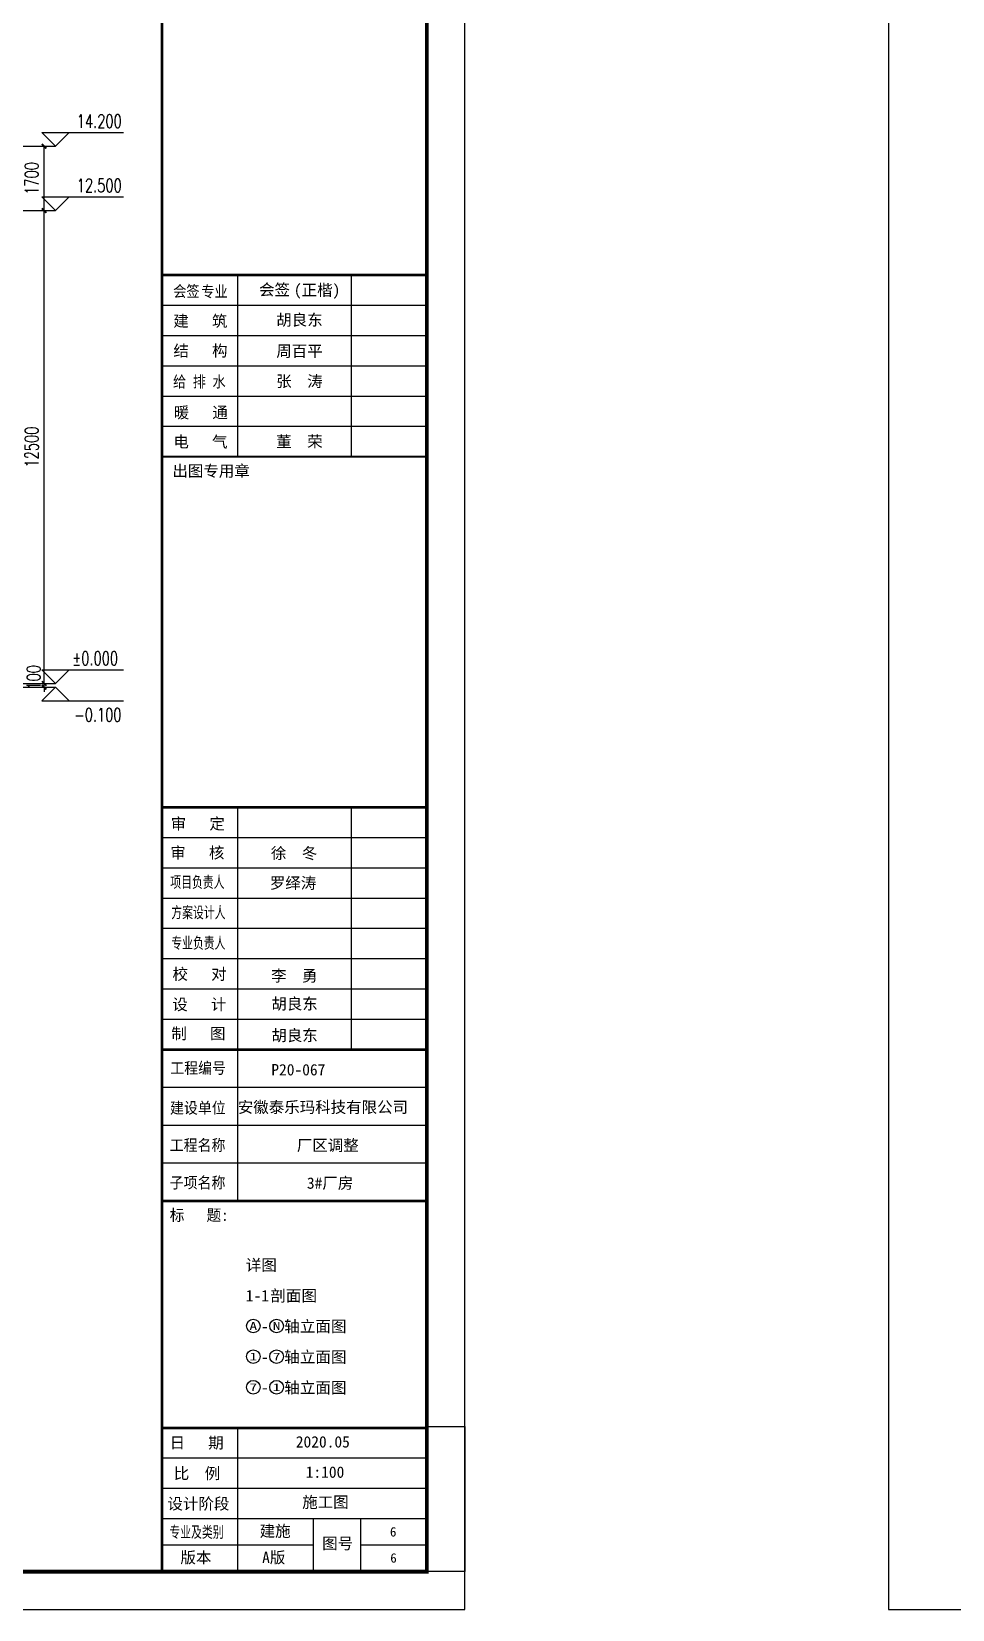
# Model space of a CAD drawing. Extents: x 683431 to 951238, y -788560 to -543702.
# Drawn here: x 777179 to 801525, y -788560 to -746851 of the extents above; entities that cross this region are included whole.
import ezdxf
from ezdxf.enums import TextEntityAlignment as Align

# ---------------------------------------------------------------- set-up
doc = ezdxf.new("R2010")
doc.units = 0
doc.header["$LTSCALE"] = 1000
doc.header["$MEASUREMENT"] = 0
for name, color, linetype in [('BZ_标准图框', 7, 'Continuous'), ('DIM_ELEV', 3, 'Continuous'), ('PUB_DIM', 3, 'Continuous'), ('PUB_TEXT', 3, 'Continuous'), ('PUB_TITLE', 4, 'Continuous'), ('RAIL', 163, 'Continuous'), ('TK(图框线)', 45, 'Continuous')]:
    doc.layers.add(name, color=color, linetype=linetype)
doc.layers.add('VHSoft_barcode', color=7, linetype='Continuous', plot=False)
doc.styles.add('-宋体', font='', dxfattribs={"width": 0.8})
doc.styles.add('_TCH_DIM', font='SIMPLEX', dxfattribs={"bigfont": 'GBCBIG'})
doc.styles.add('_TCH_DIM_T3', font='SIMPLEX', dxfattribs={"width": 0.705882, "bigfont": 'GBCBIG'})
doc.styles.add('HT', font='')
doc.styles.add('宋体', font='')
doc.styles.get('-宋体').set_extended_font_data('SimSun')
doc.styles.get('HT').set_extended_font_data('SimHei')
doc.styles.get('宋体').set_extended_font_data('SimSun')
doc.dimstyles.new('_TCH_ARCH&&120', dxfattribs={"dimtxt": 357, "dimasz": 120, "dimexe": 300, "dimexo": 360, "dimgap": 151.5, "dimtad": 1, "dimdec": 0, "dimzin": 0, "dimdsep": 46, "dimtxsty": '_TCH_DIM_T3', "dimblk": 'ARCHTICK', "dimcen": 0.09, "dimazin": 2, "dimtfac": 1, "dimtdec": 0, "dimtix": 1, "dimtmove": 2, "dimatfit": 3, "dimfxl": 0, "dimtolj": 1, "dimtzin": 0, "dimarcsym": 0})

# ---------------------------------------------------------------- blocks, each defined once
blk = doc.blocks.new('ht34rwe4')
at = {"layer": 'BZ_标准图框'}
for points, const_width in [([(684531, -617629), (741931, -617629)], 70), ([(685231, -617629), (685231, -621629)], 35), ([(685931, -617629), (685931, -624629)], 35), ([(685931, -617629), (685931, -624629)], 35), ([(686731, -617629), (686731, -624629)], 35), ([(687531, -617629), (687531, -624629)], 35), ([(688331, -617629), (688331, -624629)], 70), ([(694331, -617629), (694331, -624629)], 70), ([(695331, -617629), (695331, -624629)], 35), ([(696331, -617629), (696331, -624629)], 35), ([(697331, -617629), (697331, -624629)], 35), ([(698331, -617629), (698331, -624629)], 70), ([(699131, -617629), (699131, -624629)], 35), ([(699131, -617629), (699131, -624629)], 35), ([(699931, -617629), (699931, -624629)], 35), ([(700731, -617629), (700731, -624629)], 35), ([(701531, -617629), (701531, -624629)], 35), ([(702331, -617629), (702331, -624629)], 35), ([(703131, -617629), (703131, -624629)], 35), ([(703931, -617629), (703931, -624629)], 35), ([(704731, -617629), (704731, -624629)], 70), ([(714001, -624629), (714001, -617629)], 50), ([(714801, -624629), (714801, -617629)], 35), ([(715601, -624629), (715601, -617629)], 35), ([(716401, -624629), (716401, -617629)], 35), ([(717201, -624629), (717201, -617629)], 35), ([(718001, -624629), (718001, -617629)], 35), ([(718801, -617629), (718801, -624629)], 70), ([(684531, -619629), (685931, -619629)], 35), ([(685931, -619629), (688331, -619629)], 35), ([(694331, -619629), (704731, -619629)], 35), ([(718801, -619629), (714001, -619629)], 35), ([(684531, -621629), (685931, -621629)], 35), ([(698330, -622629), (704731, -622629)], 35), ([(718801, -622629), (714001, -622629)], 35), ([(684531, -622879), (685931, -622879)], 35), ([(685231, -622879), (685231, -624629)], 35)]:
    blk.add_lwpolyline(points, dxfattribs=dict(at, const_width=const_width))
at = {"layer": 'VHSoft_barcode'}
blk.add_lwpolyline([(684531, -624629), (688364, -624629), (688364, -625629), (684531, -625629)], close=True, dxfattribs=at)
at = {"layer": 'BZ_标准图框', "style": 'HT'}
for s, p in [('版本 ', (684754, -618112)), ('设计阶段', (686175, -617770)), ('比  例', (686977, -617938)), ('日   期', (687787, -617826)), ('制   图', (698605, -617874)), ('设   计', (699374, -617897)), ('校   对', (700176, -617903)), ('审   核', (703384, -617844)), ('审   定', (704150, -617857)), ('出图专用章', (713476, -617900)), ('电   气', (714246, -617926)), ('暖   通', (715020, -617936)), ('结   构', (716654, -617927)), ('建   筑', (717439, -617923)), ('会签', (718267, -620191)), ('(正楷)', (718258, -621112)), ('图号', (685126, -621860))]:
    blk.add_text(s, height=300, rotation=270, dxfattribs=at).set_placement(p)
for s, width, p in [('专业及类别', 0.7, (685428, -617822)), ('标   题:', 0.95, (693803, -617831)), ('子项名称', 0.9, (694662, -617830)), ('工程名称', 0.9, (695653, -617830)), ('建设单位', 0.9, (696639, -617837)), ('工程编号', 0.9, (697693, -617844)), ('专业负责人', 0.7, (700999, -617871)), ('方案设计人', 0.7, (701806, -617872)), ('项目负责人', 0.7, (702608, -617845)), ('给 排 水', 0.85, (715836, -617918)), ('会签', 0.85, (718227, -617923)), ('专业', 0.85, (718218, -618665))]:
    blk.add_text(s, height=300, rotation=270, dxfattribs=dict(at, width=width)).set_placement(p)
at = {"layer": 'TK(图框线)'}
for s, style, p in [('安徽泰乐玛科技有限公司', 'HT', (696658, -619629)), ('A版', 'HT', (684754, -620273)), ('建施', 'HT', (685454, -620207)), ('P20-067', '宋体', (697648, -620516)), ('胡良东', 'HT', (698555, -620516)), ('胡良东', 'HT', (699391, -620516)), ('李  勇', 'HT', (700131, -620509)), ('罗绎涛', 'HT', (702584, -620476)), ('徐  冬', 'HT', (703371, -620505)), ('董  荣', 'HT', (714252, -620646)), ('张  涛', 'HT', (715847, -620646)), ('周百平', 'HT', (716644, -620646)), ('胡良东', 'HT', (717469, -620646)), ('施工图', 'HT', (686218, -621333)), ('1:100', 'HT', (687011, -621425)), ('2020.05', 'HT', (687811, -621163)), ('厂区调整', 'HT', (695651, -621189))]:
    blk.add_text(s, height=300, rotation=270, dxfattribs=dict(at, style=style)).set_placement(p)
blk = doc.blocks.new('_ArchTick')
at = {"color": 0, "linetype": 'ByBlock', "const_width": 0.4}
blk.add_lwpolyline([(-0.5, -0.5), (0.5, 0.5)], dxfattribs=at)
blk = doc.blocks.new('*D103')
at = {"layer": 'Defpoints', "color": 0}
for p in [(775284, -764084), (777512, -764084), (775284, -764184)]:
    blk.add_point(p, dxfattribs=at)
at = {"layer": 'PUB_DIM', "color": 0, "lineweight": -2}
for p, q in [((775644, -764084), (777812, -764084)), ((777512, -764084), (777512, -763964)), ((777512, -764184), (777512, -764084)), ((775644, -764184), (777812, -764184)), ((777512, -764184), (777512, -764304))]:
    blk.add_line(p, q, dxfattribs=at)
at = {"layer": 'PUB_DIM', "color": 0, "lineweight": -2, "xscale": 120, "yscale": 120, "zscale": 120}
for p, rotation in [((777512, -764084), 270), ((777512, -764184), 90)]:
    blk.add_blockref('_ArchTick', p, dxfattribs=dict(at, rotation=rotation))
at = {"layer": 'PUB_DIM', "color": 0, "insert": (777233, -763921), "char_height": 357, "attachment_point": 5, "rotation": 90, "style": '_TCH_DIM_T3'}
blk.add_mtext('\\A1;100', dxfattribs=at)
blk = doc.blocks.new('*D104')
at = {"layer": 'Defpoints', "color": 0}
for p in [(775284, -751584), (777512, -751584), (775284, -764084)]:
    blk.add_point(p, dxfattribs=at)
at = {"layer": 'PUB_DIM', "color": 0, "lineweight": -2}
for p, q in [((775644, -751584), (777812, -751584)), ((777512, -764084), (777512, -751584)), ((775644, -764084), (777812, -764084))]:
    blk.add_line(p, q, dxfattribs=at)
at = {"layer": 'PUB_DIM', "color": 0, "lineweight": -2, "xscale": 120, "yscale": 120, "zscale": 120}
for p, rotation in [((777512, -751584), 90), ((777512, -764084), 270)]:
    blk.add_blockref('_ArchTick', p, dxfattribs=dict(at, rotation=rotation))
at = {"layer": 'PUB_DIM', "color": 0, "insert": (777182, -757834), "char_height": 357, "attachment_point": 5, "rotation": 90, "style": '_TCH_DIM_T3'}
blk.add_mtext('\\A1;12500', dxfattribs=at)
blk = doc.blocks.new('*D105')
at = {"layer": 'Defpoints', "color": 0}
for p in [(775284, -749884), (777512, -749884), (775284, -751584)]:
    blk.add_point(p, dxfattribs=at)
at = {"layer": 'PUB_DIM', "color": 0, "lineweight": -2}
for p, q in [((775644, -749884), (777812, -749884)), ((777512, -751584), (777512, -749884)), ((775644, -751584), (777812, -751584))]:
    blk.add_line(p, q, dxfattribs=at)
at = {"layer": 'PUB_DIM', "color": 0, "lineweight": -2, "xscale": 120, "yscale": 120, "zscale": 120}
for p, rotation in [((777512, -749884), 90), ((777512, -751584), 270)]:
    blk.add_blockref('_ArchTick', p, dxfattribs=dict(at, rotation=rotation))
at = {"layer": 'PUB_DIM', "color": 0, "insert": (777182, -750734), "char_height": 357, "attachment_point": 5, "rotation": 90, "style": '_TCH_DIM_T3'}
blk.add_mtext('\\A1;1700', dxfattribs=at)

msp = doc.modelspace()

# ---------------------------------------------------------------- linework, layer by layer
at = {"layer": 'DIM_ELEV'}
for p, q in [((777811.7, -749883.9), (777451.7, -749523.9)), ((777451.7, -749523.9), (779611.7, -749523.9)), ((777811.7, -749883.9), (778171.7, -749523.9)), ((777811.7, -751583.9), (777451.7, -751223.9)), ((777451.7, -751223.9), (779611.7, -751223.9)), ((777811.7, -751583.9), (778171.7, -751223.9)), ((777811.7, -764083.9), (777451.7, -763723.9)), ((777451.7, -763723.9), (779611.7, -763723.9)), ((777811.7, -764083.9), (778171.7, -763723.9)), ((777811.7, -764183.9), (777451.7, -764543.9)), ((777811.7, -764183.9), (778171.7, -764543.9)), ((777451.7, -764543.9), (779611.7, -764543.9))]:
    msp.add_line(p, q, dxfattribs=at)
at = {"layer": 'PUB_TITLE'}
for points in [[(788630.8, -788560.5), (788630.8, -729160.5), (683530.8, -729160.5), (683530.8, -788560.5)], [(799830.9, -788560.5), (883930.9, -788560.5), (883930.9, -729160.5), (799830.9, -729160.5)]]:
    msp.add_lwpolyline(points, close=True, dxfattribs=at)
at = {"layer": 'PUB_TITLE', "const_width": 100}
msp.add_lwpolyline([(787630.8, -787560.5), (787630.8, -730160.5), (686030.8, -730160.5), (686030.8, -787560.5)], close=True, dxfattribs=at)
at = {"layer": 'TK(图框线)'}
for centre in [(783041.2, -781067.8), (783657.2, -781067.8), (783041.2, -781877.2), (783657.2, -781877.2), (783041.2, -782686.5), (783657.2, -782686.5)]:
    msp.add_circle(centre, 180, dxfattribs=at)

# ---------------------------------------------------------------- block references
at = {"layer": 'RAIL', "rotation": 90}
msp.add_blockref('ht34rwe4', (163002, -1472091.2), dxfattribs=at)

# ---------------------------------------------------------------- texts
at = {"layer": 'PUB_TEXT', "style": '_TCH_DIM', "width": 0.705882}
for s, p in [('14.200', (778375.7, -749397.9)), ('12.500', (778375.7, -751097.9)), ('%%P0.000', (778255.7, -763597.9)), ('-0.100', (778303.7, -765089.9))]:
    msp.add_text(s, height=357, dxfattribs=at).set_placement(p)
at = {"layer": 'TK(图框线)'}
for s, height, style, p in [('3#厂房', 300, 'HT', (784458, -777440)), ('详图', 302.11, '宋体', (782841.2, -779609.2)), ('1-1', 302.11, '宋体', (782841.2, -780418.5)), ('剖面图', 302.11, '宋体', (783489.3, -780418.5)), ('-', 302.1, '宋体', (783241.2, -781227.8)), ('轴立面图', 302.11, '宋体', (783857.2, -781227.8)), ('-', 302.1, '宋体', (783241.2, -782037.2)), ('轴立面图', 302.11, '宋体', (783857.2, -782037.2)), ('-', 302.1, '宋体', (783241.2, -782846.5)), ('轴立面图', 302.11, '宋体', (783857.2, -782846.5))]:
    msp.add_text(s, height=height, dxfattribs=dict(at, style=style)).set_placement(p)
at = {"layer": 'TK(图框线)', "style": '宋体', "width": 1.398437}
for s, p, p2 in [('A', (782939.4, -781169.7), (783143, -781169.7)), ('N', (783555.4, -781169.7), (783759.1, -781169.7)), ('1', (782939.4, -781979), (783143, -781979)), ('7', (783555.4, -781979), (783759.1, -781979)), ('7', (782939.4, -782788.3), (783143, -782788.3)), ('1', (783555.4, -782788.3), (783759.1, -782788.3))]:
    msp.add_text(s, height=203.6, dxfattribs=at).set_placement(p, p2, align=Align.FIT)
at = {"layer": 'TK(图框线)', "style": '-宋体'}
for p in [(786739.4, -786632.8), (786748.1, -787324.3)]:
    msp.add_text('6', height=250, dxfattribs=at).set_placement(p, align=Align.CENTER)

# ---------------------------------------------------------------- dimensions: what is measured, and where the dimension line sits
at = {"layer": 'PUB_DIM'}
for p1, p2, picture, middle in [((775284.5, -751583.9), (775284.5, -749883.9), '*D105', (777181.7, -750733.9)), ((775284.5, -764083.9), (775284.5, -751583.9), '*D104', (777181.7, -757833.9))]:
    dim = msp.add_aligned_dim(p1=p1, p2=p2, distance=-2227.3, dimstyle='_TCH_ARCH&&120', dxfattribs=at)
    dim.commit()
    dim.dimension.update_dxf_attribs({"geometry": picture, "text_midpoint": middle})
dim = msp.add_linear_dim(base=(777511.7, -764083.9), p1=(775284.5, -764183.9), p2=(775284.5, -764083.9), angle=90, dimstyle='_TCH_ARCH&&120', dxfattribs=at)
dim.commit()
dim.dimension.update_dxf_attribs({"geometry": '*D103', "text_midpoint": (777232.7, -763921.3), "dimtype": 161})

doc.saveas('drawing.dxf')
